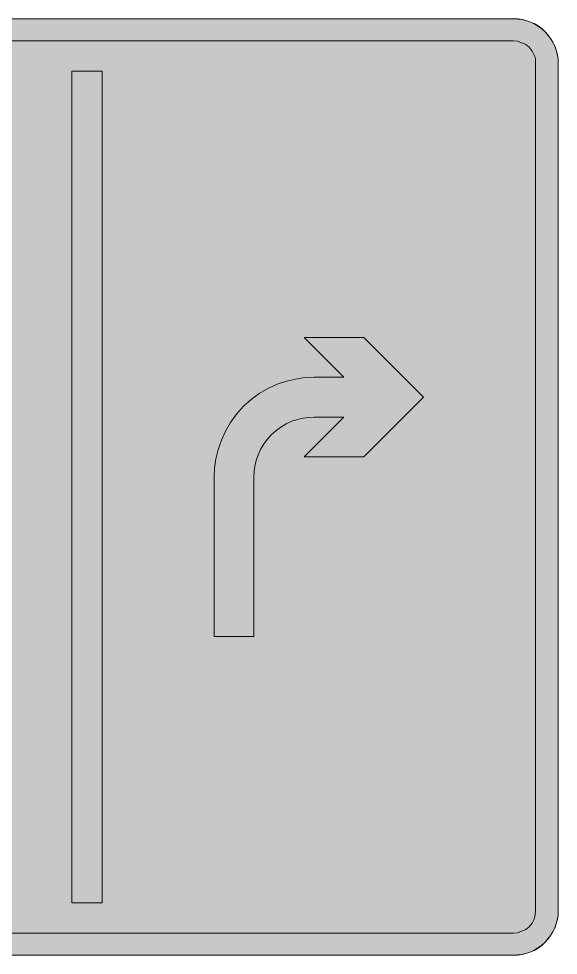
# Model space of a CAD drawing. Header units: metres. Extents: x 130 to 440, y 6 to 266.
# Drawn here: x 289.8 to 439.7, y 5.9 to 266 of the extents above; entities that cross this region are included whole.
import ezdxf

# ---------------------------------------------------------------- set-up
doc = ezdxf.new("R2010")
doc.units = ezdxf.units.M
for name, color, linetype, true_color in [('FILL_BLUE_0000FF', 7, 'Continuous', 0x0000ff), ('FILL_WHITE_FFFFFF', 7, 'Continuous', 0xffffff), ('STROKE_BLUE_0000FF', 7, 'Continuous', 0x0000ff)]:
    doc.layers.add(name, color=color, linetype=linetype, true_color=true_color)

msp = doc.modelspace()

# ---------------------------------------------------------------- hatches: boundary and pattern name
at = {"layer": 'FILL_BLUE_0000FF', "true_color": 0x0000ff}
h = msp.add_hatch(color=7, dxfattribs=at)
h.dxf.hatch_style = 1
h.paths.add_polyline_path([(427.32, 259.92), (428.4, 259.78), (429.48, 259.38), (430.12, 259.18), (430.7, 258.88), (431.64, 258.12), (432.5, 257.04), (433.08, 255.96), (433.29, 255.39), (433.4, 254.79), (433.44, 253.62), (433.44, 18.36), (433.34, 17.15), (433.01, 15.97), (432.45, 14.87), (431.64, 13.86), (430.7, 13.09), (430.12, 12.8), (429.48, 12.6), (428.4, 12.19), (427.32, 12.06), (142.02, 12.06), (140.91, 12.16), (139.79, 12.49), (138.7, 13.05), (137.7, 13.86), (136.85, 14.94), (136.26, 16.02), (136.01, 17.19), (135.9, 18.36), (135.9, 253.62), (136, 254.83), (136.33, 256), (136.89, 257.11), (137.7, 258.12), (138.7, 258.93), (139.79, 259.49), (140.91, 259.82), (142.02, 259.92), (427.32, 259.92)])
at = {"layer": 'FILL_WHITE_FFFFFF', "true_color": 0xffffff}
h = msp.add_hatch(color=7, dxfattribs=at)
h.dxf.hatch_style = 1
h.paths.add_polyline_path([(427.32, 266.04), (429.57, 265.86), (430.71, 265.58), (431.82, 265.14), (433, 264.67), (434.12, 264.06), (435.16, 263.32), (436.14, 262.44), (437.63, 260.44), (438.84, 258.3), (439.49, 255.96), (439.68, 254.81), (439.74, 253.62), (439.74, 18.36), (439.68, 17.17), (439.49, 16.02), (438.84, 13.68), (437.63, 11.54), (436.14, 9.54), (435.16, 8.66), (434.12, 7.92), (433, 7.31), (431.82, 6.84), (430.71, 6.4), (429.57, 6.12), (427.32, 5.94), (142.02, 5.94), (139.77, 6.12), (138.63, 6.4), (137.52, 6.84), (136.34, 7.31), (135.25, 7.92), (134.25, 8.66), (133.38, 9.54), (132.5, 10.52), (131.74, 11.54), (130.5, 13.68), (129.85, 16.02), (129.66, 17.17), (129.6, 18.36), (129.6, 253.62), (129.66, 254.81), (129.85, 255.96), (130.5, 258.3), (131.74, 260.44), (132.5, 261.46), (133.38, 262.44), (134.25, 263.32), (135.25, 264.06), (136.34, 264.67), (137.52, 265.14), (138.63, 265.58), (139.77, 265.86), (142.02, 266.04), (427.32, 266.04)])
h = msp.add_hatch(color=7, dxfattribs=at)
h.dxf.hatch_style = 1
h.paths.add_polyline_path([(313.02, 251.46), (313.02, 20.52), (304.56, 20.52), (304.56, 251.46), (313.02, 251.46)])
h = msp.add_hatch(color=7, dxfattribs=at)
h.dxf.hatch_style = 1
h.paths.add_polyline_path([(344.16, 138.78), (344.27, 141.24), (344.61, 143.77), (345.22, 146.37), (346.14, 149.04), (347.25, 151.54), (348.66, 153.92), (350.34, 156.2), (352.26, 158.4), (354.38, 160.29), (356.67, 161.93), (359.09, 163.34), (361.62, 164.52), (364.19, 165.36), (366.75, 165.98), (369.32, 166.37), (371.88, 166.5), (380.16, 166.5), (369.18, 177.48), (385.74, 177.48), (402.3, 160.92), (385.74, 144.36), (369.18, 144.36), (380.16, 155.34), (371.88, 155.34), (370.37, 155.27), (368.82, 155.07), (367.27, 154.73), (365.76, 154.26), (364.18, 153.52), (362.68, 152.64), (361.28, 151.63), (360, 150.48), (358.86, 149.2), (357.86, 147.82), (357.04, 146.38), (356.4, 144.9), (355.82, 143.31), (355.43, 141.77), (355.21, 140.27), (355.14, 138.78), (355.14, 94.5), (344.16, 94.5), (344.16, 138.78)])

# ---------------------------------------------------------------- linework, layer by layer
at = {"layer": 'FILL_BLUE_0000FF', "lineweight": 0, "true_color": 0x0000ff}
msp.add_lwpolyline([(142.02, 259.92), (427.32, 259.92), (428.4, 259.78), (429.48, 259.38), (430.12, 259.18), (430.7, 258.88), (431.64, 258.12), (432.5, 257.04), (433.08, 255.96), (433.29, 255.39), (433.4, 254.79), (433.44, 253.62), (433.44, 18.36), (433.34, 17.15), (433.01, 15.97), (432.45, 14.87), (431.64, 13.86), (430.7, 13.09), (430.12, 12.8), (429.48, 12.6), (428.4, 12.19), (427.32, 12.06), (142.02, 12.06)], dxfattribs=at)
at = {"layer": 'FILL_WHITE_FFFFFF', "lineweight": 0, "true_color": 0xffffff}
msp.add_lwpolyline([(142.02, 266.04), (427.32, 266.04), (429.57, 265.86), (430.71, 265.58), (431.82, 265.14), (433, 264.67), (434.12, 264.06), (435.16, 263.32), (436.14, 262.44), (437.63, 260.44), (438.84, 258.3), (439.49, 255.96), (439.68, 254.81), (439.74, 253.62), (439.74, 18.36), (439.68, 17.17), (439.49, 16.02), (438.84, 13.68), (437.63, 11.54), (436.14, 9.54), (435.16, 8.66), (434.12, 7.92), (433, 7.31), (431.82, 6.84), (430.71, 6.4), (429.57, 6.12), (427.32, 5.94), (142.02, 5.94)], dxfattribs=at)
for points in [[(313.02, 251.46), (313.02, 20.52), (304.56, 20.52), (304.56, 251.46)], [(344.16, 138.78), (344.27, 141.24), (344.61, 143.77), (345.22, 146.37), (346.14, 149.04), (347.25, 151.54), (348.66, 153.92), (350.34, 156.2), (352.26, 158.4), (354.38, 160.29), (356.67, 161.93), (359.09, 163.34), (361.62, 164.52), (364.19, 165.36), (366.75, 165.98), (369.32, 166.37), (371.88, 166.5), (380.16, 166.5), (369.18, 177.48), (385.74, 177.48), (402.3, 160.92), (385.74, 144.36), (369.18, 144.36), (380.16, 155.34), (371.88, 155.34), (370.37, 155.27), (368.82, 155.07), (367.27, 154.73), (365.76, 154.26), (364.18, 153.52), (362.68, 152.64), (361.28, 151.63), (360, 150.48), (358.86, 149.2), (357.86, 147.82), (357.04, 146.38), (356.4, 144.9), (355.82, 143.31), (355.43, 141.77), (355.21, 140.27), (355.14, 138.78), (355.14, 94.5), (344.16, 94.5)]]:
    msp.add_lwpolyline(points, close=True, dxfattribs=at)
at = {"layer": 'STROKE_BLUE_0000FF', "lineweight": 0, "true_color": 0x0000ff}
for points in [[(142.02, 266.04), (427.32, 266.04)], [(427.32, 266.04), (428.59, 265.98), (429.82, 265.79), (431.01, 265.48), (432.15, 265.06), (433.23, 264.54), (434.26, 263.91), (435.21, 263.2), (436.09, 262.39), (436.9, 261.51), (437.61, 260.56), (438.24, 259.53), (438.76, 258.45), (439.18, 257.31), (439.49, 256.12), (439.68, 254.89), (439.74, 253.62)], [(439.74, 253.62), (439.74, 18.36)], [(439.74, 18.36), (439.68, 17.09), (439.49, 15.86), (439.18, 14.67), (438.76, 13.53), (438.24, 12.45), (437.61, 11.42), (436.9, 10.47), (436.09, 9.59), (435.21, 8.78), (434.26, 8.07), (433.23, 7.44), (432.15, 6.92), (431.01, 6.5), (429.82, 6.19), (428.59, 6), (427.32, 5.94)], [(427.32, 5.94), (142.02, 5.94)]]:
    msp.add_lwpolyline(points, dxfattribs=at)

doc.saveas('drawing.dxf')
